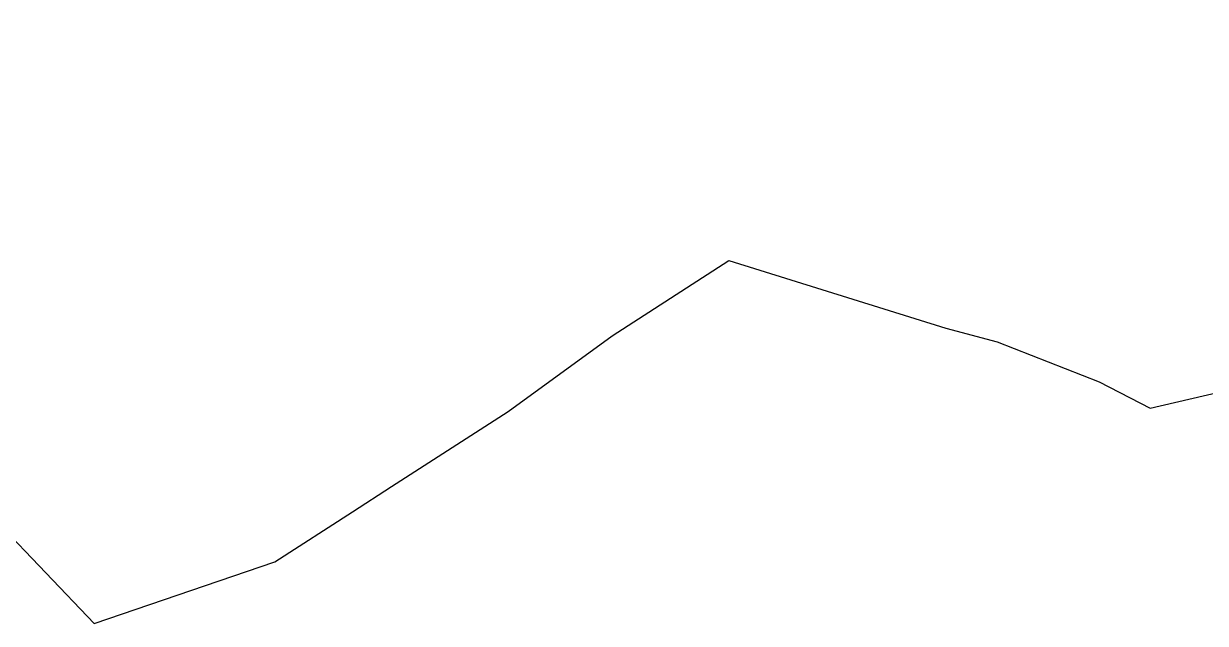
# Model space of a CAD drawing. Header units: metres. Extents: x 261051 to 267165, y 2208696 to 2215152.
# Drawn here: x 262524 to 263996, y 2208696 to 2209443 of the extents above; entities that cross this region are included whole.
import ezdxf

# ---------------------------------------------------------------- set-up
doc = ezdxf.new("R2010")
doc.units = ezdxf.units.M
doc.layers.add('village', color=3, linetype='Continuous')

msp = doc.modelspace()

# ---------------------------------------------------------------- linework, layer by layer
at = {"layer": 'village', "color": 3}
for p, q in [((261895, 2209443.3), (262611.6, 2208696.4)), ((263257, 2209054.5), (263402.4, 2209148.4)), ((263402.4, 2209148.4), (263673.1, 2209064.2)), ((263673.1, 2209064.2), (263736.8, 2209047.2)), ((263127.6, 2208960.5), (263257, 2209054.5)), ((263736.8, 2209047.2), (263864, 2208997.3)), ((263864, 2208997.3), (263927.6, 2208964.4)), ((263927.6, 2208964.4), (264056, 2208994.4)), ((262982.1, 2208866.8), (263127.6, 2208960.5)), ((262933.6, 2208835.5), (262982.1, 2208866.8)), ((262836.7, 2208773), (262933.6, 2208835.5)), ((262611.6, 2208696.4), (262836.7, 2208773))]:
    msp.add_line(p, q, dxfattribs=at)

doc.saveas('drawing.dxf')
